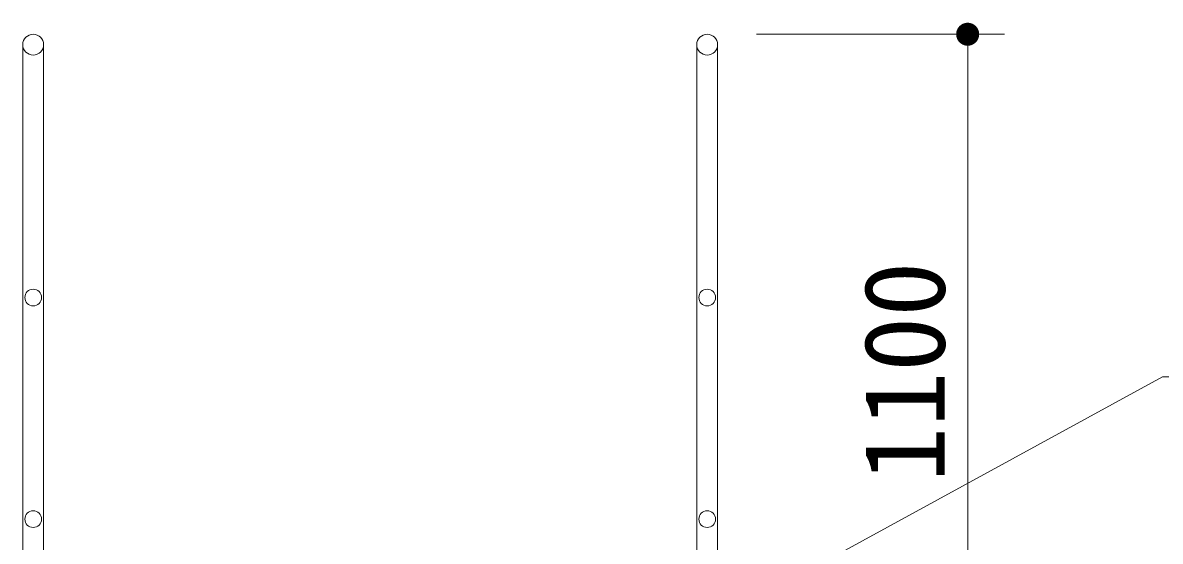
# Model space of a CAD drawing. Units: millimetres at full size; details may follow other scales. Extents: x 0 to 42000, y 0 to 29700.
# Drawn here: x 29435 to 31286, y 16400 to 17244 of the extents above; entities that cross this region are included whole.
import ezdxf
from ezdxf.enums import TextEntityAlignment as Align

# ---------------------------------------------------------------- set-up
doc = ezdxf.new("R2010")
doc.units = ezdxf.units.MM
doc.header["$LTSCALE"] = 100
for name, color, linetype, lineweight in [('D-STR', 1, 'Continuous', 13), ('D-STR-DIM', 7, 'Continuous', 13), ('D-STR-HTXT', 7, 'Continuous', 13)]:
    doc.layers.add(name, color=color, linetype=linetype, lineweight=lineweight)
doc.styles.add('ＭＳ ゴシック', font='')
doc.styles.get('ＭＳ ゴシック').set_extended_font_data('MS Gothic')

# ---------------------------------------------------------------- blocks, each defined once
blk = doc.blocks.new('filled_dot')
at = {"color": 0, "linetype": 'Continuous', "lineweight": -2, "const_width": 1.25}
blk.add_lwpolyline([(-0.625, 0, 1), (0.625, 0, 1)], format="xyb", close=True, dxfattribs=at)

msp = doc.modelspace()

# ---------------------------------------------------------------- linework, layer by layer
at = {"layer": 'D-STR'}
for p, q in [((29435.1, 17208.6), (29435.1, 16069.6)), ((29469.1, 17208.6), (29469.1, 16069.6)), ((30532.1, 17208.6), (30532.1, 16069.6)), ((30566.1, 17208.6), (30566.1, 16069.6))]:
    msp.add_line(p, q, dxfattribs=at)
for centre, radius in [((29452.1, 17208.6), 17), ((30549.1, 17208.6), 17), ((29452.1, 16796.6), 13.6), ((30549.1, 16796.6), 13.6), ((29452.1, 16435.6), 13.6), ((30549.1, 16435.6), 13.6)]:
    msp.add_circle(centre, radius, dxfattribs=at)
at = {"layer": 'D-STR-DIM'}
for p, q in [((30629.1, 17225.6), (31033, 17225.6)), ((30973, 17225.6), (30973, 16125.6))]:
    msp.add_line(p, q, dxfattribs=at)
at = {"layer": 'D-STR-HTXT'}
msp.add_lwpolyline([(30278.6, 16113.9), (31290.3, 16667.6), (31440.3, 16667.6), (32793.7, 16667.6)], dxfattribs=at)

# ---------------------------------------------------------------- block references
at = {"layer": 'D-STR-DIM', "xscale": 15, "yscale": 15, "rotation": 270}
msp.add_blockref('filled_dot', (30973, 17225.6), dxfattribs=at)

# ---------------------------------------------------------------- texts
at = {"layer": 'D-STR-DIM', "style": 'ＭＳ ゴシック'}
msp.add_text('1100', height=132, rotation=90, dxfattribs=at).set_placement((30803.6, 16675.6), align=Align.TOP_CENTER)

doc.saveas('drawing.dxf')
